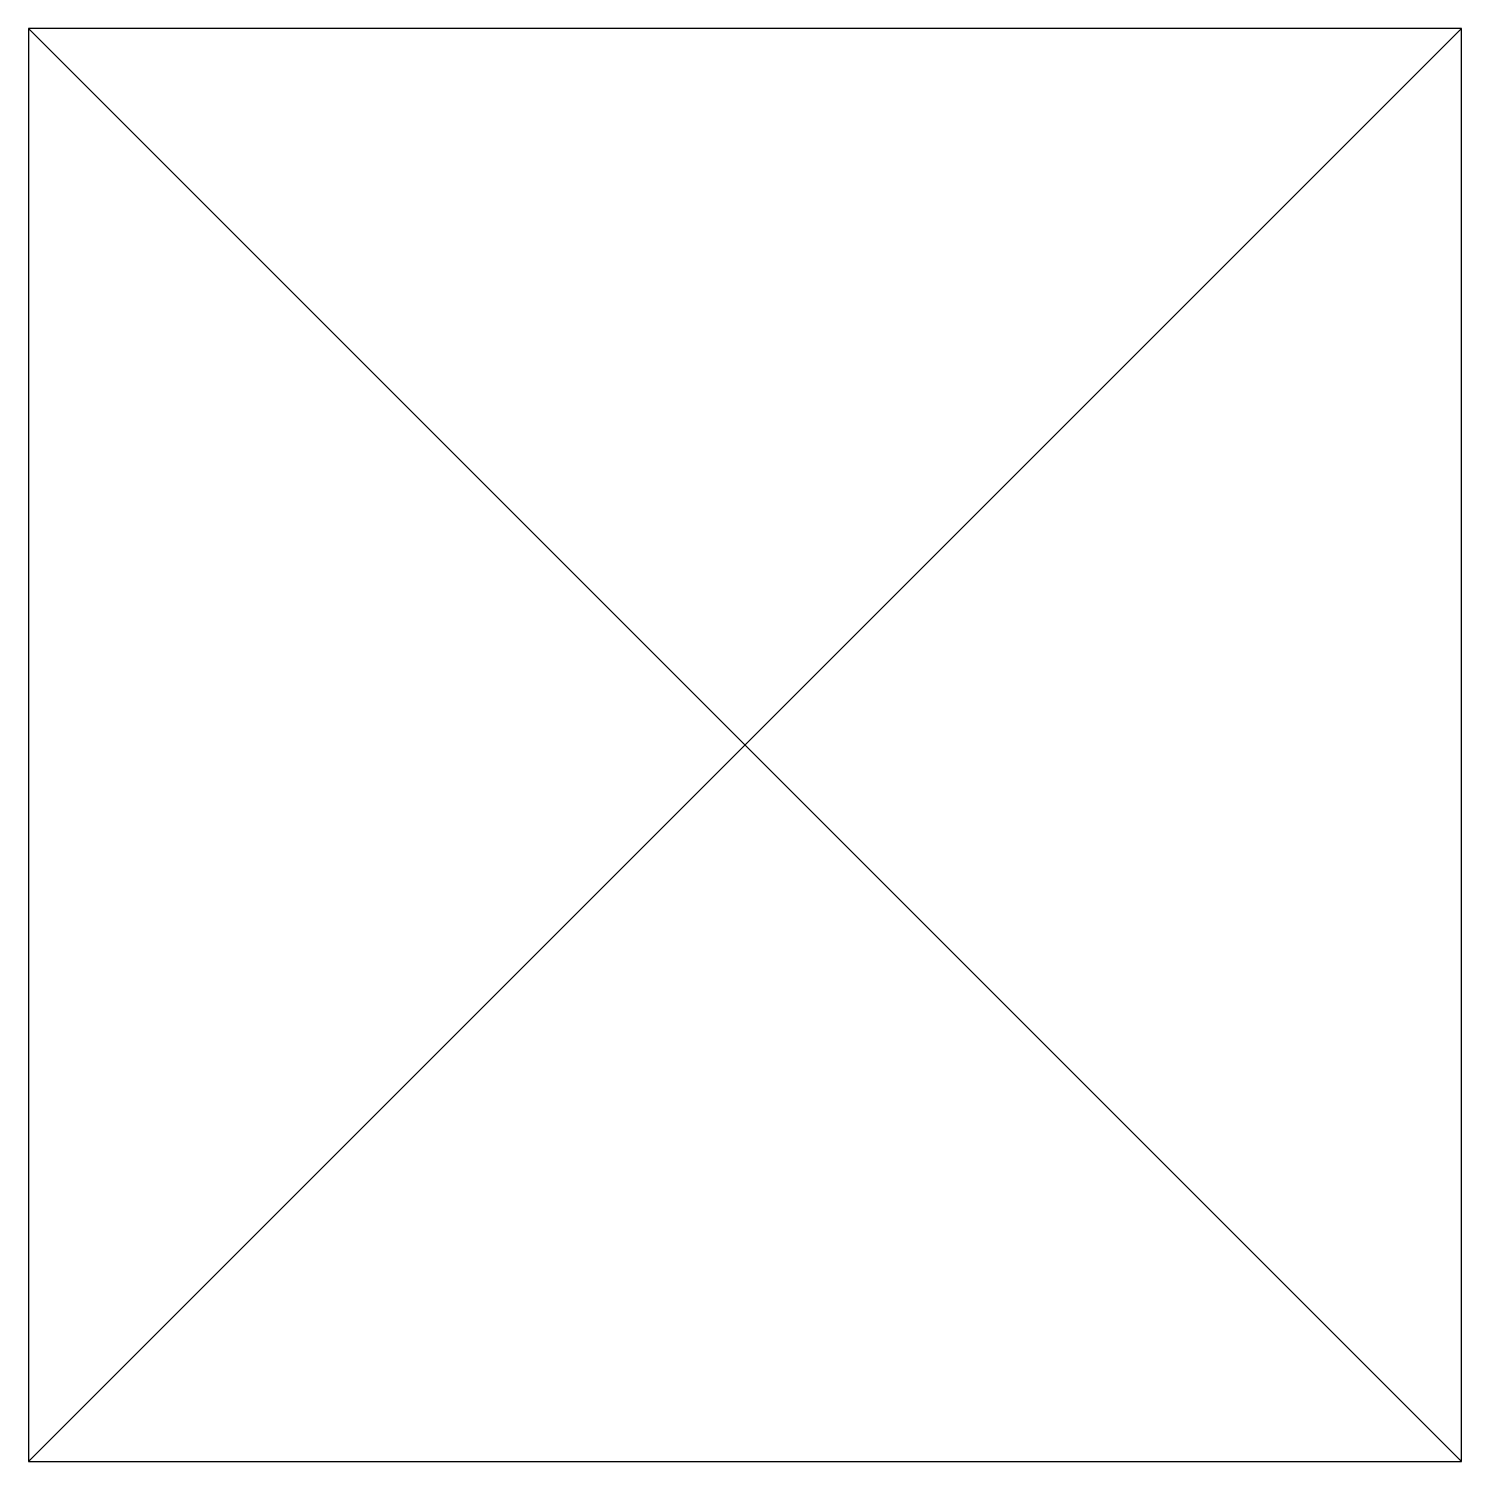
# Model space of a CAD drawing. Header units: millimetres. Extents: x -1 to 1, y -1 to 1.
import ezdxf

# ---------------------------------------------------------------- set-up
doc = ezdxf.new("R2010")
doc.units = ezdxf.units.MM
doc.layers.add('jidou1', color=3, linetype='Continuous')

msp = doc.modelspace()

# ---------------------------------------------------------------- linework, layer by layer
at = {"layer": 'jidou1', "color": 3, "linetype": 'Continuous'}
for p, q in [((-1, 1), (1, -1)), ((-1, -1), (1, 1))]:
    msp.add_line(p, q, dxfattribs=at)
msp.add_lwpolyline([(-1, -1), (1, -1), (1, 1), (-1, 1)], close=True, dxfattribs=at)

doc.saveas('drawing.dxf')
